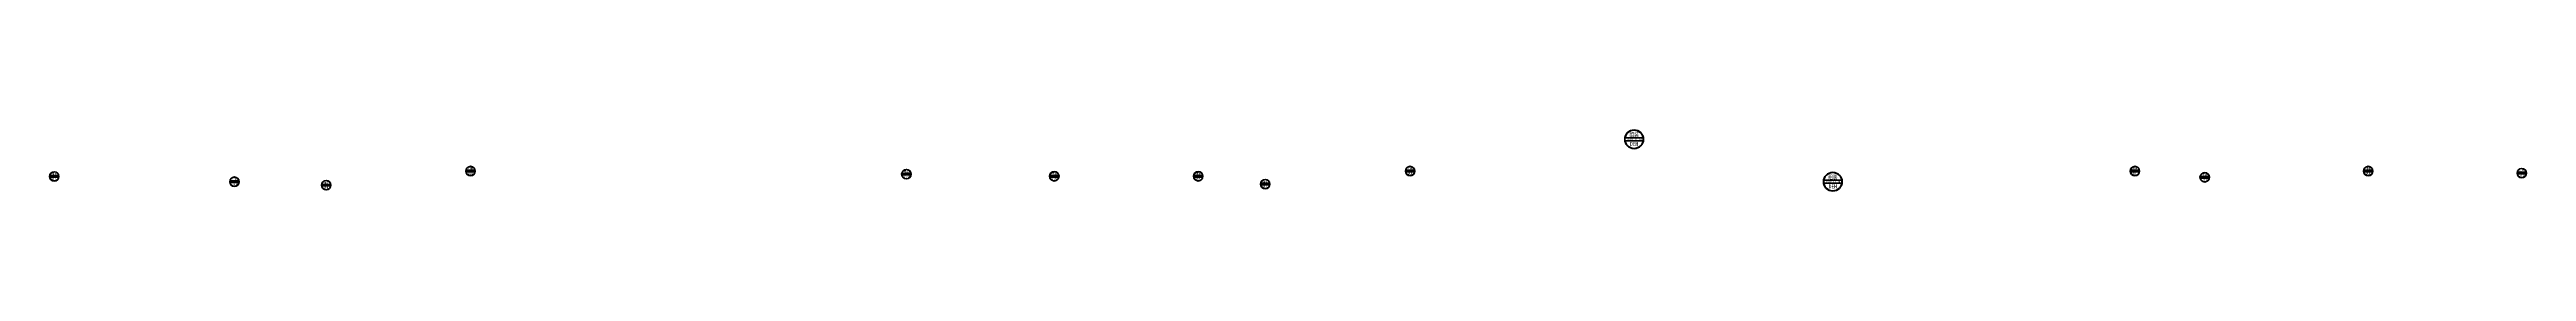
# Model space of a CAD drawing. Header units: millimetres. Extents: x 30878 to 98787, y -104020 to -37329.
# Drawn here: x 39570 to 47444, y -63876 to -63681 of the extents above; entities that cross this region are included whole.
import ezdxf
from ezdxf.enums import TextEntityAlignment as Align

# ---------------------------------------------------------------- set-up
doc = ezdxf.new("R2010")
doc.units = ezdxf.units.MM
doc.header["$LTSCALE"] = 0.5
doc.layers.add('印章专用-组装', color=1, linetype='Continuous', lineweight=80)
doc.styles.add('国标', font='simfang.ttf', dxfattribs={"width": 0.8})

# ---------------------------------------------------------------- blocks, each defined once
blk = doc.blocks.new('组装章')
at = {"layer": '印章专用-组装', "lineweight": 35}
h = blk.add_hatch(color=256, dxfattribs=at)
h.paths.add_polyline_path([(-15, 0, 1), (15, 0, 1)])
h.paths.add_polyline_path([(14.5, 0, -1), (-14.5, 0, -1)], flags=16)
for p, q in [((-14.3, 2.5), (14.3, 2.5)), ((-14.3, -2.5), (14.3, -2.5))]:
    blk.add_line(p, q, dxfattribs=at)
for radius in [15, 14.5]:
    blk.add_circle((0, 0), radius, dxfattribs=at)
at = {"layer": '印章专用-组装', "color": 4, "style": '国标', "width": 0.8}
blk.add_text('DEH', height=6.56, dxfattribs=at).set_placement((0, -10.7), align=Align.CENTER)
at = {"layer": '印章专用-组装', "color": 2, "style": '国标', "width": 0.8}
blk.add_attdef('XXXX.XX.XX', text='', height=3.5, dxfattribs=at).set_placement((0.4, 0.1), align=Align.MIDDLE_CENTER)
at = {"layer": '印章专用-组装', "color": 3, "style": '国标', "width": 0.8}
blk.add_attdef('组装', text='', height=6.6, dxfattribs=at).set_placement((0, 7.4), align=Align.MIDDLE_CENTER)
blk = doc.blocks.new('YZ-ZZ')
at = {"layer": '印章专用-组装'}
blk.add_blockref('组装章', (0.6, 0), dxfattribs=at).add_auto_attribs({'组装': '组装', 'XXXX.XX.XX': '2018.12.14'})

msp = doc.modelspace()

# ---------------------------------------------------------------- block references
at = {"layer": '印章专用-组装', "xscale": 2, "yscale": 2, "zscale": 2}
for p in [(44605.766, -63710.999), (45237.418, -63846.433)]:
    msp.add_blockref('YZ-ZZ', p, dxfattribs=at)
at = {"layer": '印章专用-组装'}
for p in [(39584.013, -63829.399), (40156.706, -63846.315), (40448.585, -63857.3), (40907.357, -63812.241), (42292.82, -63822.435), (42763.193, -63829.145), (43220.702, -63829.145), (43433.752, -63854.007), (43894.294, -63812.241), (46198.429, -63812.241), (46420.25, -63832.391), (46940.047, -63812.241), (47428.084, -63818.826)]:
    msp.add_blockref('YZ-ZZ', p, dxfattribs=at)

doc.saveas('drawing.dxf')
